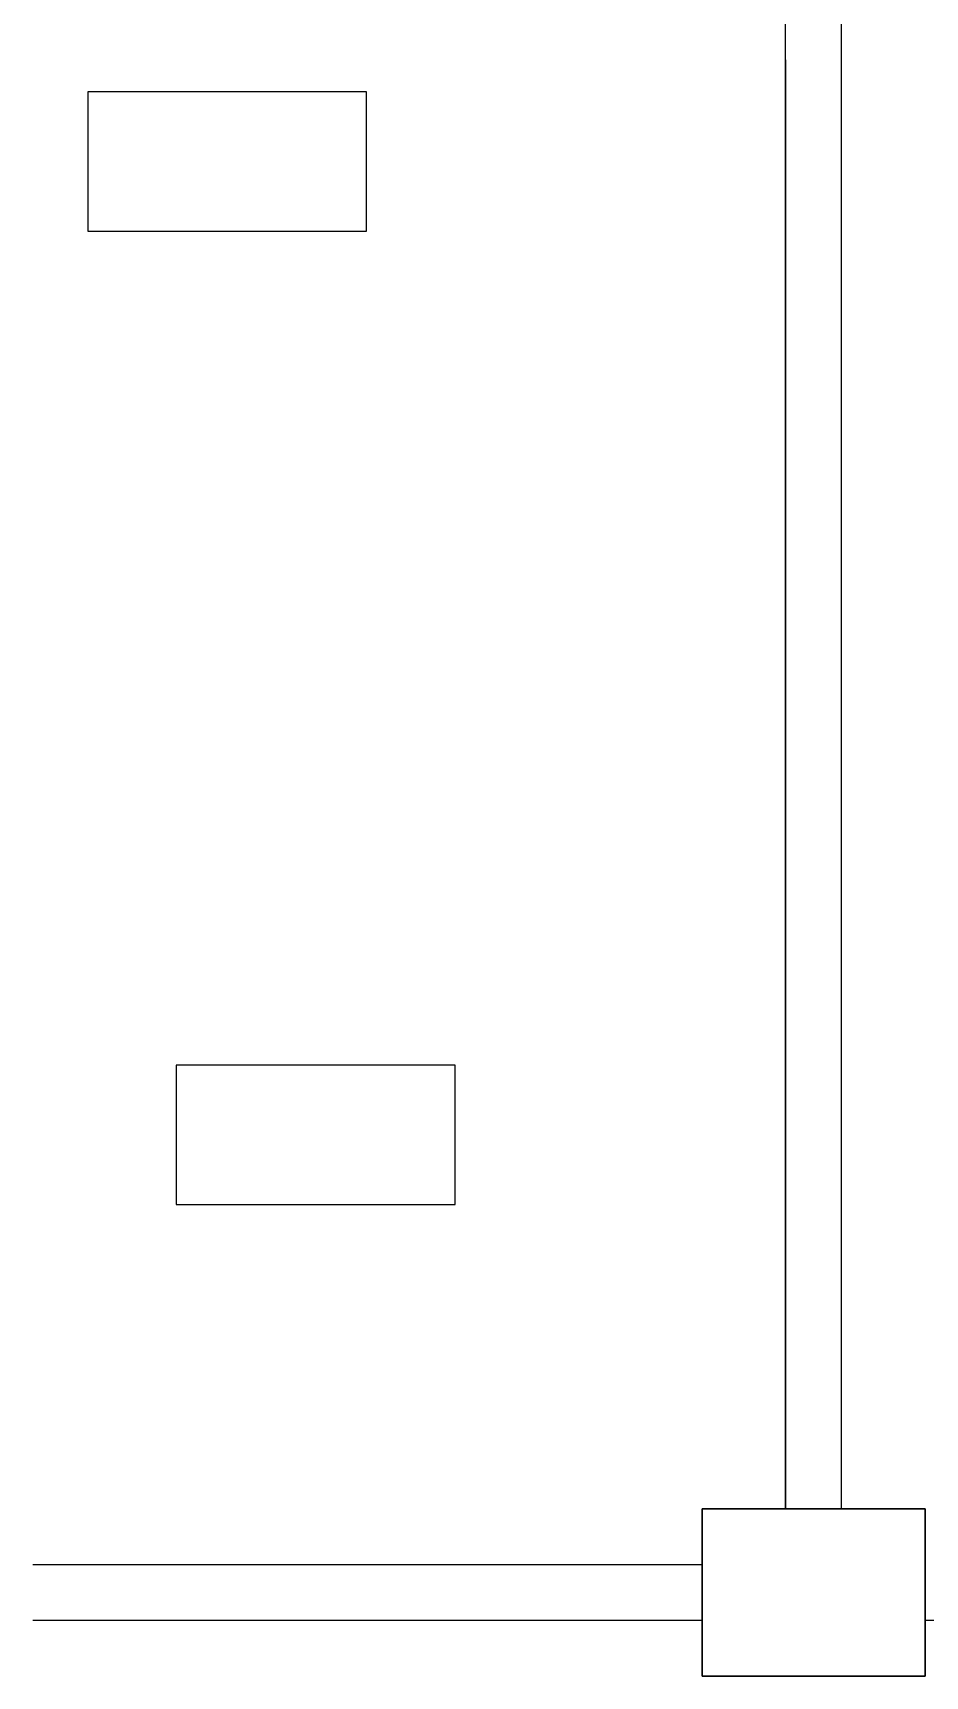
# Model space of a CAD drawing. Extents: x -19 to 297, y 0 to 420.
# Drawn here: x 85.17 to 93.17, y 204.27 to 219.01 of the extents above; entities that cross this region are included whole.
import ezdxf

# ---------------------------------------------------------------- set-up
doc = ezdxf.new("R2010")
doc.units = 0
doc.header["$MEASUREMENT"] = 0
doc.linetypes.add('K5LT_BASIC', pattern=[0])
doc.layers.add('Системный слой', color=7, linetype='Continuous')

# ---------------------------------------------------------------- blocks, each defined once
blk = doc.blocks.new('*U')
at = {"layer": 'Системный слой', "color": 5, "linetype": 'K5LT_BASIC'}
for p, q in [((88.159, 218.48), (85.659, 218.48)), ((85.659, 218.48), (85.659, 217.23)), ((88.159, 217.23), (88.159, 218.48)), ((85.659, 217.23), (88.159, 217.23)), ((88.953, 209.748), (86.453, 209.748)), ((86.453, 209.748), (86.453, 208.498)), ((88.953, 208.498), (88.953, 209.748)), ((86.453, 208.498), (88.953, 208.498)), ((93.167, 205.769), (91.167, 205.769)), ((91.167, 205.769), (91.167, 204.269)), ((93.167, 204.269), (93.167, 205.769)), ((91.167, 204.269), (93.167, 204.269))]:
    blk.add_line(p, q, dxfattribs=at)

msp = doc.modelspace()

# ---------------------------------------------------------------- linework, layer by layer
at = {"layer": 'Системный слой', "color": 5, "linetype": 'K5LT_BASIC'}
for p, q in [((91.916, 205.769), (91.916, 225.769)), ((92.416, 205.768), (92.416, 225.769)), ((91.916, 218.768), (91.916, 205.769)), ((92.416, 205.768), (92.416, 218.768)), ((93.167, 205.769), (91.167, 205.769)), ((91.167, 204.269), (91.167, 205.769)), ((91.167, 205.769), (91.167, 204.269)), ((91.167, 205.769), (93.167, 205.769)), ((93.167, 205.769), (93.167, 204.269)), ((93.167, 205.769), (93.167, 204.269)), ((85.167, 205.269), (91.167, 205.269)), ((91.167, 204.769), (85.167, 204.769)), ((99.167, 204.769), (93.167, 204.769)), ((93.167, 204.269), (91.167, 204.269)), ((91.167, 204.269), (93.167, 204.269)), ((92.417, 204.269), (91.667, 204.269))]:
    msp.add_line(p, q, dxfattribs=at)

# ---------------------------------------------------------------- block references
at = {"layer": 'Системный слой'}
msp.add_blockref('*U', (0, 0), dxfattribs=at)
msp.add_blockref('*U', (0, 0), dxfattribs=at)
msp.add_blockref('*U', (0, 0), dxfattribs=at)
msp.add_blockref('*U', (0, 0), dxfattribs=at)
msp.add_blockref('*U', (0, 0), dxfattribs=at)
msp.add_blockref('*U', (0, 0), dxfattribs=at)
msp.add_blockref('*U', (0, 0), dxfattribs=at)
msp.add_blockref('*U', (0, 0), dxfattribs=at)
msp.add_blockref('*U', (0, 0), dxfattribs=at)
msp.add_blockref('*U', (0, 0), dxfattribs=at)
msp.add_blockref('*U', (0, 0), dxfattribs=at)
msp.add_blockref('*U', (0, 0), dxfattribs=at)
msp.add_blockref('*U', (0, 0), dxfattribs=at)
msp.add_blockref('*U', (0, 0), dxfattribs=at)
msp.add_blockref('*U', (0, 0), dxfattribs=at)
msp.add_blockref('*U', (0, 0), dxfattribs=at)
msp.add_blockref('*U', (0, 0), dxfattribs=at)
msp.add_blockref('*U', (0, 0), dxfattribs=at)
msp.add_blockref('*U', (0, 0), dxfattribs=at)
msp.add_blockref('*U', (0, 0), dxfattribs=at)
msp.add_blockref('*U', (0, 0), dxfattribs=at)
msp.add_blockref('*U', (0, 0), dxfattribs=at)
msp.add_blockref('*U', (0, 0), dxfattribs=at)
msp.add_blockref('*U', (0, 0), dxfattribs=at)
msp.add_blockref('*U', (0, 0), dxfattribs=at)
msp.add_blockref('*U', (0, 0), dxfattribs=at)
msp.add_blockref('*U', (0, 0), dxfattribs=at)
msp.add_blockref('*U', (0, 0), dxfattribs=at)
msp.add_blockref('*U', (0, 0), dxfattribs=at)
msp.add_blockref('*U', (0, 0), dxfattribs=at)
msp.add_blockref('*U', (0, 0), dxfattribs=at)
msp.add_blockref('*U', (0, 0), dxfattribs=at)
msp.add_blockref('*U', (0, 0), dxfattribs=at)
msp.add_blockref('*U', (0, 0), dxfattribs=at)
msp.add_blockref('*U', (0, 0), dxfattribs=at)
msp.add_blockref('*U', (0, 0), dxfattribs=at)
msp.add_blockref('*U', (0, 0), dxfattribs=at)
msp.add_blockref('*U', (0, 0), dxfattribs=at)
msp.add_blockref('*U', (0, 0), dxfattribs=at)
msp.add_blockref('*U', (0, 0), dxfattribs=at)
msp.add_blockref('*U', (0, 0), dxfattribs=at)
msp.add_blockref('*U', (0, 0), dxfattribs=at)
msp.add_blockref('*U', (0, 0), dxfattribs=at)
msp.add_blockref('*U', (0, 0), dxfattribs=at)
msp.add_blockref('*U', (0, 0), dxfattribs=at)
msp.add_blockref('*U', (0, 0), dxfattribs=at)
msp.add_blockref('*U', (0, 0), dxfattribs=at)
msp.add_blockref('*U', (0, 0), dxfattribs=at)
msp.add_blockref('*U', (0, 0), dxfattribs=at)
msp.add_blockref('*U', (0, 0), dxfattribs=at)
msp.add_blockref('*U', (0, 0), dxfattribs=at)
msp.add_blockref('*U', (0, 0), dxfattribs=at)
msp.add_blockref('*U', (0, 0), dxfattribs=at)
msp.add_blockref('*U', (0, 0), dxfattribs=at)
msp.add_blockref('*U', (0, 0), dxfattribs=at)
msp.add_blockref('*U', (0, 0), dxfattribs=at)
msp.add_blockref('*U', (0, 0), dxfattribs=at)
msp.add_blockref('*U', (0, 0), dxfattribs=at)
msp.add_blockref('*U', (0, 0), dxfattribs=at)
msp.add_blockref('*U', (0, 0), dxfattribs=at)
msp.add_blockref('*U', (0, 0), dxfattribs=at)
msp.add_blockref('*U', (0, 0), dxfattribs=at)
msp.add_blockref('*U', (0, 0), dxfattribs=at)
msp.add_blockref('*U', (0, 0), dxfattribs=at)
msp.add_blockref('*U', (0, 0), dxfattribs=at)
msp.add_blockref('*U', (0, 0), dxfattribs=at)
msp.add_blockref('*U', (0, 0), dxfattribs=at)
msp.add_blockref('*U', (0, 0), dxfattribs=at)
msp.add_blockref('*U', (0, 0), dxfattribs=at)
msp.add_blockref('*U', (0, 0), dxfattribs=at)
msp.add_blockref('*U', (0, 0), dxfattribs=at)
msp.add_blockref('*U', (0, 0), dxfattribs=at)
msp.add_blockref('*U', (0, 0), dxfattribs=at)
msp.add_blockref('*U', (0, 0), dxfattribs=at)
msp.add_blockref('*U', (0, 0), dxfattribs=at)
msp.add_blockref('*U', (0, 0), dxfattribs=at)
msp.add_blockref('*U', (0, 0), dxfattribs=at)
msp.add_blockref('*U', (0, 0), dxfattribs=at)
msp.add_blockref('*U', (0, 0), dxfattribs=at)
msp.add_blockref('*U', (0, 0), dxfattribs=at)
msp.add_blockref('*U', (0, 0), dxfattribs=at)
msp.add_blockref('*U', (0, 0), dxfattribs=at)
msp.add_blockref('*U', (0, 0), dxfattribs=at)
msp.add_blockref('*U', (0, 0), dxfattribs=at)
msp.add_blockref('*U', (0, 0), dxfattribs=at)
msp.add_blockref('*U', (0, 0), dxfattribs=at)
msp.add_blockref('*U', (0, 0), dxfattribs=at)
msp.add_blockref('*U', (0, 0), dxfattribs=at)
msp.add_blockref('*U', (0, 0), dxfattribs=at)
msp.add_blockref('*U', (0, 0), dxfattribs=at)
msp.add_blockref('*U', (0, 0), dxfattribs=at)
msp.add_blockref('*U', (0, 0), dxfattribs=at)
msp.add_blockref('*U', (0, 0), dxfattribs=at)
msp.add_blockref('*U', (0, 0), dxfattribs=at)
msp.add_blockref('*U', (0, 0), dxfattribs=at)
msp.add_blockref('*U', (0, 0), dxfattribs=at)
msp.add_blockref('*U', (0, 0), dxfattribs=at)
msp.add_blockref('*U', (0, 0), dxfattribs=at)
msp.add_blockref('*U', (0, 0), dxfattribs=at)
msp.add_blockref('*U', (0, 0), dxfattribs=at)
msp.add_blockref('*U', (0, 0), dxfattribs=at)
msp.add_blockref('*U', (0, 0), dxfattribs=at)
msp.add_blockref('*U', (0, 0), dxfattribs=at)
msp.add_blockref('*U', (0, 0), dxfattribs=at)
msp.add_blockref('*U', (0, 0), dxfattribs=at)
msp.add_blockref('*U', (0, 0), dxfattribs=at)
msp.add_blockref('*U', (0, 0), dxfattribs=at)
msp.add_blockref('*U', (0, 0), dxfattribs=at)
msp.add_blockref('*U', (0, 0), dxfattribs=at)
msp.add_blockref('*U', (0, 0), dxfattribs=at)
msp.add_blockref('*U', (0, 0), dxfattribs=at)
msp.add_blockref('*U', (0, 0), dxfattribs=at)
msp.add_blockref('*U', (0, 0), dxfattribs=at)
msp.add_blockref('*U', (0, 0), dxfattribs=at)
msp.add_blockref('*U', (0, 0), dxfattribs=at)
msp.add_blockref('*U', (0, 0), dxfattribs=at)
msp.add_blockref('*U', (0, 0), dxfattribs=at)
msp.add_blockref('*U', (0, 0), dxfattribs=at)
msp.add_blockref('*U', (0, 0), dxfattribs=at)
msp.add_blockref('*U', (0, 0), dxfattribs=at)
msp.add_blockref('*U', (0, 0), dxfattribs=at)
msp.add_blockref('*U', (0, 0), dxfattribs=at)
msp.add_blockref('*U', (0, 0), dxfattribs=at)
msp.add_blockref('*U', (0, 0), dxfattribs=at)
msp.add_blockref('*U', (0, 0), dxfattribs=at)
msp.add_blockref('*U', (0, 0), dxfattribs=at)
msp.add_blockref('*U', (0, 0), dxfattribs=at)
msp.add_blockref('*U', (0, 0), dxfattribs=at)
msp.add_blockref('*U', (0, 0), dxfattribs=at)
msp.add_blockref('*U', (0, 0), dxfattribs=at)
msp.add_blockref('*U', (0, 0), dxfattribs=at)
msp.add_blockref('*U', (0, 0), dxfattribs=at)
msp.add_blockref('*U', (0, 0), dxfattribs=at)
msp.add_blockref('*U', (0, 0), dxfattribs=at)
msp.add_blockref('*U', (0, 0), dxfattribs=at)
msp.add_blockref('*U', (0, 0), dxfattribs=at)
msp.add_blockref('*U', (0, 0), dxfattribs=at)
msp.add_blockref('*U', (0, 0), dxfattribs=at)
msp.add_blockref('*U', (0, 0), dxfattribs=at)
msp.add_blockref('*U', (0, 0), dxfattribs=at)
msp.add_blockref('*U', (0, 0), dxfattribs=at)
msp.add_blockref('*U', (0, 0), dxfattribs=at)
msp.add_blockref('*U', (0, 0), dxfattribs=at)
msp.add_blockref('*U', (0, 0), dxfattribs=at)
msp.add_blockref('*U', (0, 0), dxfattribs=at)
msp.add_blockref('*U', (0, 0), dxfattribs=at)
msp.add_blockref('*U', (0, 0), dxfattribs=at)
msp.add_blockref('*U', (0, 0), dxfattribs=at)
msp.add_blockref('*U', (0, 0), dxfattribs=at)
msp.add_blockref('*U', (0, 0), dxfattribs=at)
msp.add_blockref('*U', (0, 0), dxfattribs=at)
msp.add_blockref('*U', (0, 0), dxfattribs=at)
msp.add_blockref('*U', (0, 0), dxfattribs=at)
msp.add_blockref('*U', (0, 0), dxfattribs=at)
msp.add_blockref('*U', (0, 0), dxfattribs=at)
msp.add_blockref('*U', (0, 0), dxfattribs=at)
msp.add_blockref('*U', (0, 0), dxfattribs=at)
msp.add_blockref('*U', (0, 0), dxfattribs=at)
msp.add_blockref('*U', (0, 0), dxfattribs=at)
msp.add_blockref('*U', (0, 0), dxfattribs=at)
msp.add_blockref('*U', (0, 0), dxfattribs=at)
msp.add_blockref('*U', (0, 0), dxfattribs=at)
msp.add_blockref('*U', (0, 0), dxfattribs=at)
msp.add_blockref('*U', (0, 0), dxfattribs=at)
msp.add_blockref('*U', (0, 0), dxfattribs=at)
msp.add_blockref('*U', (0, 0), dxfattribs=at)
msp.add_blockref('*U', (0, 0), dxfattribs=at)
msp.add_blockref('*U', (0, 0), dxfattribs=at)
msp.add_blockref('*U', (0, 0), dxfattribs=at)
msp.add_blockref('*U', (0, 0), dxfattribs=at)
msp.add_blockref('*U', (0, 0), dxfattribs=at)
msp.add_blockref('*U', (0, 0), dxfattribs=at)
msp.add_blockref('*U', (0, 0), dxfattribs=at)
msp.add_blockref('*U', (0, 0), dxfattribs=at)
msp.add_blockref('*U', (0, 0), dxfattribs=at)
msp.add_blockref('*U', (0, 0), dxfattribs=at)
msp.add_blockref('*U', (0, 0), dxfattribs=at)
msp.add_blockref('*U', (0, 0), dxfattribs=at)
msp.add_blockref('*U', (0, 0), dxfattribs=at)
msp.add_blockref('*U', (0, 0), dxfattribs=at)
msp.add_blockref('*U', (0, 0), dxfattribs=at)
msp.add_blockref('*U', (0, 0), dxfattribs=at)
msp.add_blockref('*U', (0, 0), dxfattribs=at)
msp.add_blockref('*U', (0, 0), dxfattribs=at)
msp.add_blockref('*U', (0, 0), dxfattribs=at)
msp.add_blockref('*U', (0, 0), dxfattribs=at)
msp.add_blockref('*U', (0, 0), dxfattribs=at)
msp.add_blockref('*U', (0, 0), dxfattribs=at)
msp.add_blockref('*U', (0, 0), dxfattribs=at)
msp.add_blockref('*U', (0, 0), dxfattribs=at)
msp.add_blockref('*U', (0, 0), dxfattribs=at)
msp.add_blockref('*U', (0, 0), dxfattribs=at)
msp.add_blockref('*U', (0, 0), dxfattribs=at)
msp.add_blockref('*U', (0, 0), dxfattribs=at)
msp.add_blockref('*U', (0, 0), dxfattribs=at)
msp.add_blockref('*U', (0, 0), dxfattribs=at)
msp.add_blockref('*U', (0, 0), dxfattribs=at)
msp.add_blockref('*U', (0, 0), dxfattribs=at)
msp.add_blockref('*U', (0, 0), dxfattribs=at)
msp.add_blockref('*U', (0, 0), dxfattribs=at)
msp.add_blockref('*U', (0, 0), dxfattribs=at)
msp.add_blockref('*U', (0, 0), dxfattribs=at)
msp.add_blockref('*U', (0, 0), dxfattribs=at)
msp.add_blockref('*U', (0, 0), dxfattribs=at)
msp.add_blockref('*U', (0, 0), dxfattribs=at)
msp.add_blockref('*U', (0, 0), dxfattribs=at)
msp.add_blockref('*U', (0, 0), dxfattribs=at)
msp.add_blockref('*U', (0, 0), dxfattribs=at)
msp.add_blockref('*U', (0, 0), dxfattribs=at)
msp.add_blockref('*U', (0, 0), dxfattribs=at)
msp.add_blockref('*U', (0, 0), dxfattribs=at)
msp.add_blockref('*U', (0, 0), dxfattribs=at)
msp.add_blockref('*U', (0, 0), dxfattribs=at)
msp.add_blockref('*U', (0, 0), dxfattribs=at)
msp.add_blockref('*U', (0, 0), dxfattribs=at)
msp.add_blockref('*U', (0, 0), dxfattribs=at)
msp.add_blockref('*U', (0, 0), dxfattribs=at)
msp.add_blockref('*U', (0, 0), dxfattribs=at)
msp.add_blockref('*U', (0, 0), dxfattribs=at)
msp.add_blockref('*U', (0, 0), dxfattribs=at)
msp.add_blockref('*U', (0, 0), dxfattribs=at)
msp.add_blockref('*U', (0, 0), dxfattribs=at)
msp.add_blockref('*U', (0, 0), dxfattribs=at)
msp.add_blockref('*U', (0, 0), dxfattribs=at)
msp.add_blockref('*U', (0, 0), dxfattribs=at)
msp.add_blockref('*U', (0, 0), dxfattribs=at)
msp.add_blockref('*U', (0, 0), dxfattribs=at)
msp.add_blockref('*U', (0, 0), dxfattribs=at)
msp.add_blockref('*U', (0, 0), dxfattribs=at)
msp.add_blockref('*U', (0, 0), dxfattribs=at)
msp.add_blockref('*U', (0, 0), dxfattribs=at)
msp.add_blockref('*U', (0, 0), dxfattribs=at)
msp.add_blockref('*U', (0, 0), dxfattribs=at)
msp.add_blockref('*U', (0, 0), dxfattribs=at)
msp.add_blockref('*U', (0, 0), dxfattribs=at)
msp.add_blockref('*U', (0, 0), dxfattribs=at)
msp.add_blockref('*U', (0, 0), dxfattribs=at)
msp.add_blockref('*U', (0, 0), dxfattribs=at)
msp.add_blockref('*U', (0, 0), dxfattribs=at)
msp.add_blockref('*U', (0, 0), dxfattribs=at)
msp.add_blockref('*U', (0, 0), dxfattribs=at)
msp.add_blockref('*U', (0, 0), dxfattribs=at)
msp.add_blockref('*U', (0, 0), dxfattribs=at)
msp.add_blockref('*U', (0, 0), dxfattribs=at)
msp.add_blockref('*U', (0, 0), dxfattribs=at)
msp.add_blockref('*U', (0, 0), dxfattribs=at)
msp.add_blockref('*U', (0, 0), dxfattribs=at)
msp.add_blockref('*U', (0, 0), dxfattribs=at)
msp.add_blockref('*U', (0, 0), dxfattribs=at)
msp.add_blockref('*U', (0, 0), dxfattribs=at)
msp.add_blockref('*U', (0, 0), dxfattribs=at)
msp.add_blockref('*U', (0, 0), dxfattribs=at)
msp.add_blockref('*U', (0, 0), dxfattribs=at)
msp.add_blockref('*U', (0, 0), dxfattribs=at)
msp.add_blockref('*U', (0, 0), dxfattribs=at)
msp.add_blockref('*U', (0, 0), dxfattribs=at)
msp.add_blockref('*U', (0, 0), dxfattribs=at)
msp.add_blockref('*U', (0, 0), dxfattribs=at)
msp.add_blockref('*U', (0, 0), dxfattribs=at)
msp.add_blockref('*U', (0, 0), dxfattribs=at)
msp.add_blockref('*U', (0, 0), dxfattribs=at)
msp.add_blockref('*U', (0, 0), dxfattribs=at)
msp.add_blockref('*U', (0, 0), dxfattribs=at)
msp.add_blockref('*U', (0, 0), dxfattribs=at)
msp.add_blockref('*U', (0, 0), dxfattribs=at)
msp.add_blockref('*U', (0, 0), dxfattribs=at)
msp.add_blockref('*U', (0, 0), dxfattribs=at)
msp.add_blockref('*U', (0, 0), dxfattribs=at)
msp.add_blockref('*U', (0, 0), dxfattribs=at)
msp.add_blockref('*U', (0, 0), dxfattribs=at)
msp.add_blockref('*U', (0, 0), dxfattribs=at)
msp.add_blockref('*U', (0, 0), dxfattribs=at)
msp.add_blockref('*U', (0, 0), dxfattribs=at)
msp.add_blockref('*U', (0, 0), dxfattribs=at)
msp.add_blockref('*U', (0, 0), dxfattribs=at)
msp.add_blockref('*U', (0, 0), dxfattribs=at)
msp.add_blockref('*U', (0, 0), dxfattribs=at)
msp.add_blockref('*U', (0, 0), dxfattribs=at)
msp.add_blockref('*U', (0, 0), dxfattribs=at)
msp.add_blockref('*U', (0, 0), dxfattribs=at)
msp.add_blockref('*U', (0, 0), dxfattribs=at)
msp.add_blockref('*U', (0, 0), dxfattribs=at)
msp.add_blockref('*U', (0, 0), dxfattribs=at)
msp.add_blockref('*U', (0, 0), dxfattribs=at)
msp.add_blockref('*U', (0, 0), dxfattribs=at)
msp.add_blockref('*U', (0, 0), dxfattribs=at)
msp.add_blockref('*U', (0, 0), dxfattribs=at)
msp.add_blockref('*U', (0, 0), dxfattribs=at)
msp.add_blockref('*U', (0, 0), dxfattribs=at)
msp.add_blockref('*U', (0, 0), dxfattribs=at)
msp.add_blockref('*U', (0, 0), dxfattribs=at)
msp.add_blockref('*U', (0, 0), dxfattribs=at)
msp.add_blockref('*U', (0, 0), dxfattribs=at)
msp.add_blockref('*U', (0, 0), dxfattribs=at)
msp.add_blockref('*U', (0, 0), dxfattribs=at)
msp.add_blockref('*U', (0, 0), dxfattribs=at)
msp.add_blockref('*U', (0, 0), dxfattribs=at)
msp.add_blockref('*U', (0, 0), dxfattribs=at)
msp.add_blockref('*U', (0, 0), dxfattribs=at)
msp.add_blockref('*U', (0, 0), dxfattribs=at)
msp.add_blockref('*U', (0, 0), dxfattribs=at)
msp.add_blockref('*U', (0, 0), dxfattribs=at)
msp.add_blockref('*U', (0, 0), dxfattribs=at)
msp.add_blockref('*U', (0, 0), dxfattribs=at)
msp.add_blockref('*U', (0, 0), dxfattribs=at)
msp.add_blockref('*U', (0, 0), dxfattribs=at)
msp.add_blockref('*U', (0, 0), dxfattribs=at)
msp.add_blockref('*U', (0, 0), dxfattribs=at)
msp.add_blockref('*U', (0, 0), dxfattribs=at)
msp.add_blockref('*U', (0, 0), dxfattribs=at)
msp.add_blockref('*U', (0, 0), dxfattribs=at)
msp.add_blockref('*U', (0, 0), dxfattribs=at)
msp.add_blockref('*U', (0, 0), dxfattribs=at)
msp.add_blockref('*U', (0, 0), dxfattribs=at)
msp.add_blockref('*U', (0, 0), dxfattribs=at)
msp.add_blockref('*U', (0, 0), dxfattribs=at)
msp.add_blockref('*U', (0, 0), dxfattribs=at)
msp.add_blockref('*U', (0, 0), dxfattribs=at)
msp.add_blockref('*U', (0, 0), dxfattribs=at)
msp.add_blockref('*U', (0, 0), dxfattribs=at)
msp.add_blockref('*U', (0, 0), dxfattribs=at)
msp.add_blockref('*U', (0, 0), dxfattribs=at)
msp.add_blockref('*U', (0, 0), dxfattribs=at)
msp.add_blockref('*U', (0, 0), dxfattribs=at)
msp.add_blockref('*U', (0, 0), dxfattribs=at)
msp.add_blockref('*U', (0, 0), dxfattribs=at)
msp.add_blockref('*U', (0, 0), dxfattribs=at)
msp.add_blockref('*U', (0, 0), dxfattribs=at)
msp.add_blockref('*U', (0, 0), dxfattribs=at)
msp.add_blockref('*U', (0, 0), dxfattribs=at)
msp.add_blockref('*U', (0, 0), dxfattribs=at)
msp.add_blockref('*U', (0, 0), dxfattribs=at)
msp.add_blockref('*U', (0, 0), dxfattribs=at)
msp.add_blockref('*U', (0, 0), dxfattribs=at)
msp.add_blockref('*U', (0, 0), dxfattribs=at)
msp.add_blockref('*U', (0, 0), dxfattribs=at)
msp.add_blockref('*U', (0, 0), dxfattribs=at)
msp.add_blockref('*U', (0, 0), dxfattribs=at)
msp.add_blockref('*U', (0, 0), dxfattribs=at)
msp.add_blockref('*U', (0, 0), dxfattribs=at)
msp.add_blockref('*U', (0, 0), dxfattribs=at)
msp.add_blockref('*U', (0, 0), dxfattribs=at)
msp.add_blockref('*U', (0, 0), dxfattribs=at)
msp.add_blockref('*U', (0, 0), dxfattribs=at)
msp.add_blockref('*U', (0, 0), dxfattribs=at)
msp.add_blockref('*U', (0, 0), dxfattribs=at)
msp.add_blockref('*U', (0, 0), dxfattribs=at)
msp.add_blockref('*U', (0, 0), dxfattribs=at)
msp.add_blockref('*U', (0, 0), dxfattribs=at)
msp.add_blockref('*U', (0, 0), dxfattribs=at)
msp.add_blockref('*U', (0, 0), dxfattribs=at)
msp.add_blockref('*U', (0, 0), dxfattribs=at)
msp.add_blockref('*U', (0, 0), dxfattribs=at)
msp.add_blockref('*U', (0, 0), dxfattribs=at)
msp.add_blockref('*U', (0, 0), dxfattribs=at)
msp.add_blockref('*U', (0, 0), dxfattribs=at)
msp.add_blockref('*U', (0, 0), dxfattribs=at)
msp.add_blockref('*U', (0, 0), dxfattribs=at)
msp.add_blockref('*U', (0, 0), dxfattribs=at)
msp.add_blockref('*U', (0, 0), dxfattribs=at)
msp.add_blockref('*U', (0, 0), dxfattribs=at)
msp.add_blockref('*U', (0, 0), dxfattribs=at)
msp.add_blockref('*U', (0, 0), dxfattribs=at)
msp.add_blockref('*U', (0, 0), dxfattribs=at)
msp.add_blockref('*U', (0, 0), dxfattribs=at)
msp.add_blockref('*U', (0, 0), dxfattribs=at)
msp.add_blockref('*U', (0, 0), dxfattribs=at)
msp.add_blockref('*U', (0, 0), dxfattribs=at)
msp.add_blockref('*U', (0, 0), dxfattribs=at)
msp.add_blockref('*U', (0, 0), dxfattribs=at)
msp.add_blockref('*U', (0, 0), dxfattribs=at)
msp.add_blockref('*U', (0, 0), dxfattribs=at)
msp.add_blockref('*U', (0, 0), dxfattribs=at)
msp.add_blockref('*U', (0, 0), dxfattribs=at)
msp.add_blockref('*U', (0, 0), dxfattribs=at)
msp.add_blockref('*U', (0, 0), dxfattribs=at)
msp.add_blockref('*U', (0, 0), dxfattribs=at)
msp.add_blockref('*U', (0, 0), dxfattribs=at)
msp.add_blockref('*U', (0, 0), dxfattribs=at)
msp.add_blockref('*U', (0, 0), dxfattribs=at)
msp.add_blockref('*U', (0, 0), dxfattribs=at)
msp.add_blockref('*U', (0, 0), dxfattribs=at)
msp.add_blockref('*U', (0, 0), dxfattribs=at)
msp.add_blockref('*U', (0, 0), dxfattribs=at)
msp.add_blockref('*U', (0, 0), dxfattribs=at)
msp.add_blockref('*U', (0, 0), dxfattribs=at)
msp.add_blockref('*U', (0, 0), dxfattribs=at)
msp.add_blockref('*U', (0, 0), dxfattribs=at)
msp.add_blockref('*U', (0, 0), dxfattribs=at)
msp.add_blockref('*U', (0, 0), dxfattribs=at)
msp.add_blockref('*U', (0, 0), dxfattribs=at)
msp.add_blockref('*U', (0, 0), dxfattribs=at)
msp.add_blockref('*U', (0, 0), dxfattribs=at)
msp.add_blockref('*U', (0, 0), dxfattribs=at)
msp.add_blockref('*U', (0, 0), dxfattribs=at)
msp.add_blockref('*U', (0, 0), dxfattribs=at)
msp.add_blockref('*U', (0, 0), dxfattribs=at)
msp.add_blockref('*U', (0, 0), dxfattribs=at)
msp.add_blockref('*U', (0, 0), dxfattribs=at)
msp.add_blockref('*U', (0, 0), dxfattribs=at)
msp.add_blockref('*U', (0, 0), dxfattribs=at)
msp.add_blockref('*U', (0, 0), dxfattribs=at)
msp.add_blockref('*U', (0, 0), dxfattribs=at)
msp.add_blockref('*U', (0, 0), dxfattribs=at)
msp.add_blockref('*U', (0, 0), dxfattribs=at)
msp.add_blockref('*U', (0, 0), dxfattribs=at)
msp.add_blockref('*U', (0, 0), dxfattribs=at)
msp.add_blockref('*U', (0, 0), dxfattribs=at)
msp.add_blockref('*U', (0, 0), dxfattribs=at)
msp.add_blockref('*U', (0, 0), dxfattribs=at)
msp.add_blockref('*U', (0, 0), dxfattribs=at)
msp.add_blockref('*U', (0, 0), dxfattribs=at)
msp.add_blockref('*U', (0, 0), dxfattribs=at)
msp.add_blockref('*U', (0, 0), dxfattribs=at)
msp.add_blockref('*U', (0, 0), dxfattribs=at)
msp.add_blockref('*U', (0, 0), dxfattribs=at)
msp.add_blockref('*U', (0, 0), dxfattribs=at)
msp.add_blockref('*U', (0, 0), dxfattribs=at)
msp.add_blockref('*U', (0, 0), dxfattribs=at)
msp.add_blockref('*U', (0, 0), dxfattribs=at)
msp.add_blockref('*U', (0, 0), dxfattribs=at)
msp.add_blockref('*U', (0, 0), dxfattribs=at)
msp.add_blockref('*U', (0, 0), dxfattribs=at)
msp.add_blockref('*U', (0, 0), dxfattribs=at)
msp.add_blockref('*U', (0, 0), dxfattribs=at)
msp.add_blockref('*U', (0, 0), dxfattribs=at)
msp.add_blockref('*U', (0, 0), dxfattribs=at)
msp.add_blockref('*U', (0, 0), dxfattribs=at)
msp.add_blockref('*U', (0, 0), dxfattribs=at)
msp.add_blockref('*U', (0, 0), dxfattribs=at)
msp.add_blockref('*U', (0, 0), dxfattribs=at)
msp.add_blockref('*U', (0, 0), dxfattribs=at)
msp.add_blockref('*U', (0, 0), dxfattribs=at)
msp.add_blockref('*U', (0, 0), dxfattribs=at)
msp.add_blockref('*U', (0, 0), dxfattribs=at)
msp.add_blockref('*U', (0, 0), dxfattribs=at)
msp.add_blockref('*U', (0, 0), dxfattribs=at)
msp.add_blockref('*U', (0, 0), dxfattribs=at)
msp.add_blockref('*U', (0, 0), dxfattribs=at)
msp.add_blockref('*U', (0, 0), dxfattribs=at)
msp.add_blockref('*U', (0, 0), dxfattribs=at)
msp.add_blockref('*U', (0, 0), dxfattribs=at)
msp.add_blockref('*U', (0, 0), dxfattribs=at)
msp.add_blockref('*U', (0, 0), dxfattribs=at)
msp.add_blockref('*U', (0, 0), dxfattribs=at)
msp.add_blockref('*U', (0, 0), dxfattribs=at)
msp.add_blockref('*U', (0, 0), dxfattribs=at)
msp.add_blockref('*U', (0, 0), dxfattribs=at)
msp.add_blockref('*U', (0, 0), dxfattribs=at)
msp.add_blockref('*U', (0, 0), dxfattribs=at)

doc.saveas('drawing.dxf')
